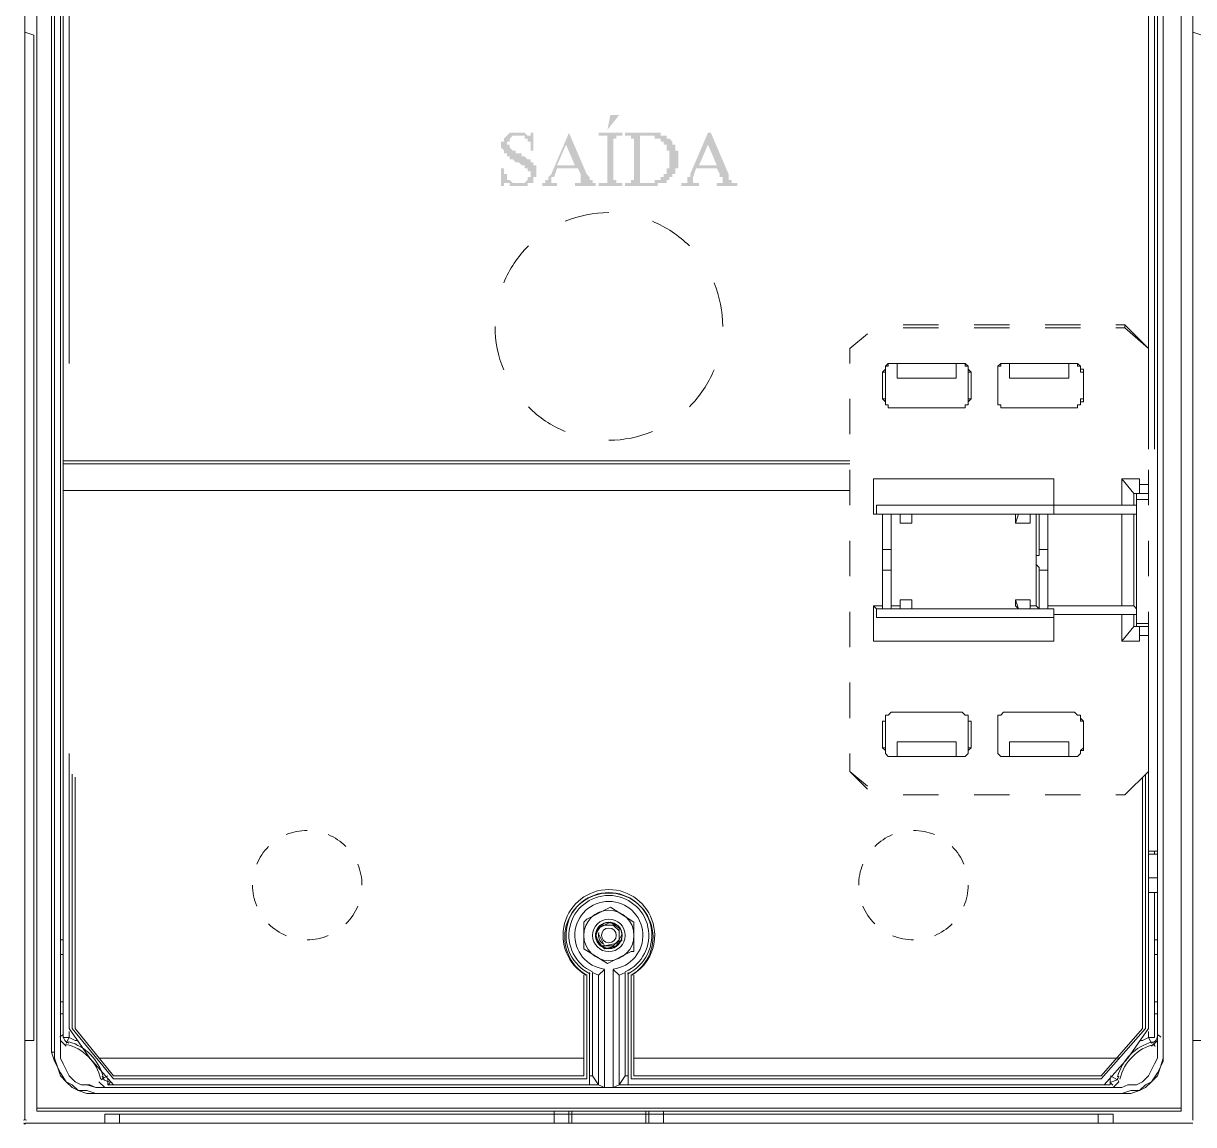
# Model space of a CAD drawing. Header units: millimetres. Extents: x -305 to 1353, y -289 to 1176.
# Drawn here: x 105.68 to 131.67, y 236.56 to 261.02 of the extents above; entities that cross this region are included whole.
import ezdxf

# ---------------------------------------------------------------- set-up
doc = ezdxf.new("R2010")
doc.units = ezdxf.units.MM
doc.header["$MEASUREMENT"] = 0
doc.layers.add('PDF3_0', color=7, linetype='Continuous')

msp = doc.modelspace()

# ---------------------------------------------------------------- hatches: boundary and pattern name
at = {"layer": 'PDF3_0', "transparency": 33554559}
h = msp.add_hatch(color=256, dxfattribs=at)
h.paths.add_polyline_path([(118.979, 257.477), (118.979, 257.411), (118.453, 257.411), (118.453, 257.477), (118.519, 257.477), (118.519, 257.477), (118.585, 257.477), (118.585, 257.477), (118.585, 257.477), (118.585, 257.477), (118.585, 257.477), (118.65, 257.477), (118.65, 257.477), (118.65, 257.543), (118.65, 257.543), (118.65, 257.543), (118.65, 257.543), (118.65, 257.608), (118.65, 257.608), (118.65, 257.608), (118.65, 258.396), (118.65, 258.396), (118.65, 258.396), (118.65, 258.462), (118.65, 258.462), (118.65, 258.462), (118.65, 258.462), (118.65, 258.527), (118.65, 258.527), (118.585, 258.527), (118.585, 258.527), (118.585, 258.527), (118.585, 258.527), (118.519, 258.527), (118.519, 258.527), (118.519, 258.527), (118.453, 258.527), (118.453, 258.593), (118.979, 258.593), (118.979, 258.527), (118.913, 258.527), (118.913, 258.527), (118.913, 258.527), (118.913, 258.527), (118.847, 258.527), (118.847, 258.527), (118.847, 258.527), (118.847, 258.527), (118.847, 258.527), (118.847, 258.462), (118.847, 258.462), (118.847, 258.462), (118.782, 258.462), (118.782, 258.396), (118.782, 258.396), (118.782, 258.396), (118.782, 257.608), (118.782, 257.608), (118.782, 257.608), (118.782, 257.543), (118.847, 257.543), (118.847, 257.543), (118.847, 257.543), (118.847, 257.543), (118.847, 257.477), (118.847, 257.477), (118.847, 257.477), (118.847, 257.477), (118.847, 257.477), (118.913, 257.477), (118.913, 257.477), (118.913, 257.477), (118.913, 257.477)], flags=0)
h.paths.add_polyline_path([(118.913, 258.987), (118.65, 258.659), (118.65, 258.659), (118.716, 258.987)], flags=0)
msp.add_hatch(color=256, dxfattribs=at).paths.add_polyline_path([(117.009, 258.593), (117.009, 258.199), (116.943, 258.199), (116.943, 258.265), (116.943, 258.265), (116.943, 258.265), (116.943, 258.265), (116.943, 258.33), (116.943, 258.33), (116.943, 258.33), (116.943, 258.33), (116.943, 258.396), (116.943, 258.396), (116.943, 258.396), (116.943, 258.396), (116.877, 258.396), (116.877, 258.396), (116.877, 258.462), (116.877, 258.462), (116.877, 258.462), (116.877, 258.462), (116.812, 258.462), (116.812, 258.462), (116.812, 258.527), (116.812, 258.527), (116.812, 258.527), (116.746, 258.527), (116.746, 258.527), (116.746, 258.527), (116.746, 258.527), (116.68, 258.527), (116.68, 258.527), (116.68, 258.527), (116.68, 258.527), (116.68, 258.527), (116.615, 258.527), (116.615, 258.527), (116.615, 258.527), (116.549, 258.527), (116.549, 258.527), (116.549, 258.527), (116.549, 258.527), (116.549, 258.527), (116.483, 258.462), (116.483, 258.462), (116.483, 258.462), (116.483, 258.462), (116.483, 258.462), (116.483, 258.462), (116.483, 258.396), (116.418, 258.396), (116.418, 258.396), (116.418, 258.396), (116.418, 258.396), (116.418, 258.33), (116.418, 258.33), (116.483, 258.33), (116.483, 258.33), (116.483, 258.265), (116.483, 258.265), (116.483, 258.265), (116.483, 258.265), (116.483, 258.265), (116.483, 258.265), (116.483, 258.265), (116.549, 258.199), (116.549, 258.199), (116.549, 258.199), (116.549, 258.199), (116.549, 258.199), (116.615, 258.199), (116.615, 258.199), (116.615, 258.134), (116.615, 258.134), (116.68, 258.134), (116.68, 258.134), (116.68, 258.134), (116.746, 258.134), (116.746, 258.068), (116.746, 258.068), (116.746, 258.068), (116.812, 258.068), (116.812, 258.068), (116.812, 258.068), (116.877, 258.002), (116.877, 258.002), (116.877, 258.002), (116.877, 258.002), (116.877, 258.002), (116.943, 258.002), (116.943, 258.002), (116.943, 258.002), (116.943, 258.002), (116.943, 257.937), (116.943, 257.937), (117.009, 257.937), (117.009, 257.937), (117.009, 257.937), (117.009, 257.871), (117.009, 257.871), (117.009, 257.871), (117.074, 257.871), (117.074, 257.871), (117.074, 257.871), (117.074, 257.805), (117.074, 257.805), (117.074, 257.805), (117.074, 257.74), (117.074, 257.74), (117.074, 257.74), (117.074, 257.74), (117.074, 257.674), (117.074, 257.674), (117.074, 257.674), (117.074, 257.674), (117.074, 257.608), (117.074, 257.608), (117.074, 257.608), (117.074, 257.608), (117.009, 257.608), (117.009, 257.543), (117.009, 257.543), (117.009, 257.543), (117.009, 257.543), (117.009, 257.477), (117.009, 257.477), (116.943, 257.477), (116.943, 257.477), (116.943, 257.477), (116.943, 257.477), (116.877, 257.477), (116.877, 257.411), (116.877, 257.411), (116.877, 257.411), (116.877, 257.411), (116.812, 257.411), (116.812, 257.411), (116.812, 257.411), (116.812, 257.411), (116.746, 257.411), (116.746, 257.411), (116.746, 257.411), (116.68, 257.411), (116.68, 257.411), (116.68, 257.411), (116.68, 257.411), (116.615, 257.411), (116.615, 257.411), (116.615, 257.411), (116.615, 257.411), (116.615, 257.411), (116.549, 257.411), (116.549, 257.411), (116.549, 257.411), (116.549, 257.411), (116.483, 257.411), (116.483, 257.477), (116.483, 257.477), (116.418, 257.477), (116.418, 257.477), (116.418, 257.477), (116.418, 257.477), (116.418, 257.477), (116.352, 257.477), (116.352, 257.477), (116.352, 257.477), (116.352, 257.411), (116.352, 257.411), (116.352, 257.411), (116.352, 257.411), (116.286, 257.411), (116.286, 257.805), (116.352, 257.805), (116.352, 257.805), (116.352, 257.74), (116.352, 257.74), (116.352, 257.74), (116.352, 257.674), (116.352, 257.674), (116.352, 257.674), (116.418, 257.674), (116.418, 257.608), (116.418, 257.608), (116.418, 257.608), (116.418, 257.608), (116.418, 257.608), (116.418, 257.608), (116.418, 257.543), (116.483, 257.543), (116.483, 257.543), (116.483, 257.543), (116.483, 257.543), (116.483, 257.543), (116.549, 257.477), (116.549, 257.477), (116.549, 257.477), (116.549, 257.477), (116.549, 257.477), (116.615, 257.477), (116.615, 257.477), (116.615, 257.477), (116.615, 257.477), (116.68, 257.477), (116.68, 257.477), (116.68, 257.477), (116.68, 257.477), (116.746, 257.477), (116.746, 257.477), (116.746, 257.477), (116.746, 257.477), (116.812, 257.477), (116.812, 257.477), (116.812, 257.477), (116.812, 257.477), (116.812, 257.477), (116.877, 257.543), (116.877, 257.543), (116.877, 257.543), (116.877, 257.543), (116.877, 257.543), (116.877, 257.608), (116.943, 257.608), (116.943, 257.608), (116.943, 257.608), (116.943, 257.674), (116.943, 257.674), (116.943, 257.674), (116.943, 257.674), (116.943, 257.674), (116.943, 257.74), (116.877, 257.74), (116.877, 257.74), (116.877, 257.74), (116.877, 257.74), (116.877, 257.805), (116.877, 257.805), (116.877, 257.805), (116.812, 257.805), (116.812, 257.805), (116.812, 257.805), (116.812, 257.805), (116.812, 257.871), (116.812, 257.871), (116.812, 257.871), (116.746, 257.871), (116.746, 257.871), (116.746, 257.871), (116.746, 257.871), (116.68, 257.937), (116.68, 257.937), (116.68, 257.937), (116.615, 257.937), (116.615, 257.937), (116.615, 257.937), (116.615, 257.937), (116.549, 258.002), (116.549, 258.002), (116.549, 258.002), (116.549, 258.002), (116.483, 258.002), (116.483, 258.002), (116.483, 258.002), (116.483, 258.068), (116.483, 258.068), (116.418, 258.068), (116.418, 258.068), (116.418, 258.068), (116.418, 258.068), (116.418, 258.068), (116.418, 258.134), (116.352, 258.134), (116.352, 258.134), (116.352, 258.134), (116.352, 258.134), (116.352, 258.199), (116.352, 258.199), (116.352, 258.199), (116.352, 258.199), (116.352, 258.199), (116.286, 258.265), (116.286, 258.265), (116.286, 258.265), (116.286, 258.265), (116.286, 258.33), (116.286, 258.33), (116.286, 258.33), (116.286, 258.33), (116.286, 258.396), (116.352, 258.396), (116.352, 258.396), (116.352, 258.396), (116.352, 258.462), (116.352, 258.462), (116.352, 258.462), (116.352, 258.462), (116.352, 258.462), (116.418, 258.527), (116.418, 258.527), (116.418, 258.527), (116.418, 258.527), (116.418, 258.527), (116.418, 258.527), (116.483, 258.593), (116.483, 258.593), (116.483, 258.593), (116.483, 258.593), (116.483, 258.593), (116.549, 258.593), (116.549, 258.593), (116.549, 258.593), (116.615, 258.593), (116.615, 258.593), (116.615, 258.593), (116.615, 258.593), (116.615, 258.593), (116.68, 258.593), (116.68, 258.593), (116.68, 258.593), (116.68, 258.593), (116.746, 258.593), (116.746, 258.593), (116.746, 258.593), (116.812, 258.593), (116.812, 258.593), (116.812, 258.593), (116.812, 258.593), (116.812, 258.593), (116.877, 258.527), (116.877, 258.527), (116.877, 258.527), (116.877, 258.527), (116.943, 258.527), (116.943, 258.527), (116.943, 258.527), (116.943, 258.527), (116.943, 258.593), (116.943, 258.593), (116.943, 258.593), (116.943, 258.593)])
h = msp.add_hatch(color=256, dxfattribs=at)
h.paths.add_polyline_path([(117.994, 257.805), (117.534, 257.805), (117.468, 257.608), (117.468, 257.608), (117.403, 257.608), (117.403, 257.543), (117.403, 257.543), (117.403, 257.543), (117.403, 257.543), (117.403, 257.543), (117.403, 257.543), (117.403, 257.477), (117.468, 257.477), (117.468, 257.477), (117.468, 257.477), (117.468, 257.477), (117.468, 257.477), (117.468, 257.477), (117.534, 257.477), (117.534, 257.477), (117.534, 257.477), (117.534, 257.411), (117.206, 257.411), (117.206, 257.477), (117.206, 257.477), (117.206, 257.477), (117.271, 257.477), (117.271, 257.477), (117.271, 257.477), (117.271, 257.477), (117.271, 257.477), (117.271, 257.477), (117.271, 257.543), (117.337, 257.543), (117.337, 257.543), (117.337, 257.543), (117.337, 257.608), (117.337, 257.608), (117.337, 257.608), (117.337, 257.608), (117.403, 257.674), (117.403, 257.674), (117.797, 258.593), (117.797, 258.593), (118.191, 257.674), (118.256, 257.608), (118.256, 257.608), (118.256, 257.608), (118.256, 257.543), (118.256, 257.543), (118.256, 257.543), (118.256, 257.543), (118.322, 257.543), (118.322, 257.477), (118.322, 257.477), (118.322, 257.477), (118.322, 257.477), (118.322, 257.477), (118.322, 257.477), (118.388, 257.477), (118.388, 257.477), (118.388, 257.477), (118.388, 257.477), (118.388, 257.411), (117.928, 257.411), (117.928, 257.477), (117.994, 257.477), (117.994, 257.477), (117.994, 257.477), (118.059, 257.477), (118.059, 257.477), (118.059, 257.477), (118.059, 257.477), (118.059, 257.477), (118.059, 257.543), (118.059, 257.543), (118.059, 257.543), (118.059, 257.543), (118.059, 257.543), (118.059, 257.608), (118.059, 257.608), (118.059, 257.608), (118.059, 257.674), (118.059, 257.674)], flags=0)
h.paths.add_polyline_path([(117.928, 257.871), (117.731, 258.33), (117.534, 257.871)], flags=0)
h = msp.add_hatch(color=256, dxfattribs=at)
h.paths.add_polyline_path([(119.044, 257.411), (119.044, 257.477), (119.11, 257.477), (119.11, 257.477), (119.11, 257.477), (119.176, 257.477), (119.176, 257.477), (119.176, 257.477), (119.176, 257.477), (119.176, 257.477), (119.176, 257.477), (119.176, 257.543), (119.176, 257.543), (119.241, 257.543), (119.241, 257.543), (119.241, 257.543), (119.241, 257.608), (119.241, 257.608), (119.241, 257.608), (119.241, 258.396), (119.241, 258.396), (119.241, 258.462), (119.241, 258.462), (119.241, 258.462), (119.176, 258.462), (119.176, 258.527), (119.176, 258.527), (119.176, 258.527), (119.176, 258.527), (119.176, 258.527), (119.176, 258.527), (119.176, 258.527), (119.11, 258.527), (119.11, 258.527), (119.11, 258.527), (119.11, 258.527), (119.044, 258.527), (119.044, 258.593), (119.504, 258.593), (119.57, 258.593), (119.57, 258.593), (119.57, 258.593), (119.635, 258.593), (119.635, 258.593), (119.635, 258.593), (119.701, 258.593), (119.701, 258.593), (119.701, 258.593), (119.701, 258.593), (119.767, 258.593), (119.767, 258.593), (119.767, 258.593), (119.767, 258.593), (119.832, 258.593), (119.832, 258.527), (119.832, 258.527), (119.832, 258.527), (119.898, 258.527), (119.898, 258.527), (119.898, 258.527), (119.898, 258.527), (119.898, 258.527), (119.898, 258.527), (119.964, 258.527), (119.964, 258.527), (119.964, 258.527), (119.964, 258.527), (119.964, 258.462), (120.029, 258.462), (120.029, 258.462), (120.029, 258.462), (120.029, 258.462), (120.029, 258.462), (120.095, 258.396), (120.095, 258.396), (120.095, 258.396), (120.095, 258.396), (120.095, 258.396), (120.095, 258.33), (120.161, 258.33), (120.161, 258.33), (120.161, 258.33), (120.161, 258.33), (120.161, 258.265), (120.161, 258.265), (120.161, 258.265), (120.161, 258.265), (120.161, 258.199), (120.161, 258.199), (120.226, 258.199), (120.226, 258.199), (120.226, 258.134), (120.226, 258.134), (120.226, 258.134), (120.226, 258.134), (120.226, 258.068), (120.226, 258.068), (120.226, 258.068), (120.226, 258.002), (120.226, 258.002), (120.226, 258.002), (120.226, 258.002), (120.226, 258.002), (120.226, 257.937), (120.226, 257.937), (120.226, 257.937), (120.226, 257.871), (120.226, 257.871), (120.226, 257.871), (120.226, 257.871), (120.226, 257.805), (120.161, 257.805), (120.161, 257.805), (120.161, 257.805), (120.161, 257.74), (120.161, 257.74), (120.161, 257.74), (120.161, 257.74), (120.161, 257.74), (120.161, 257.674), (120.161, 257.674), (120.095, 257.674), (120.095, 257.674), (120.095, 257.674), (120.095, 257.608), (120.095, 257.608), (120.095, 257.608), (120.029, 257.608), (120.029, 257.608), (120.029, 257.608), (120.029, 257.543), (120.029, 257.543), (120.029, 257.543), (119.964, 257.543), (119.964, 257.543), (119.964, 257.543), (119.964, 257.543), (119.964, 257.477), (119.898, 257.477), (119.898, 257.477), (119.898, 257.477), (119.898, 257.477), (119.832, 257.477), (119.832, 257.477), (119.832, 257.477), (119.832, 257.477), (119.767, 257.477), (119.767, 257.477), (119.767, 257.477), (119.767, 257.411), (119.701, 257.411), (119.701, 257.411), (119.701, 257.411), (119.701, 257.411), (119.635, 257.411), (119.635, 257.411), (119.635, 257.411), (119.57, 257.411), (119.57, 257.411), (119.57, 257.411)], flags=0)
h.paths.add_polyline_path([(119.373, 257.543), (119.373, 257.477), (119.438, 257.477), (119.438, 257.477), (119.438, 257.477), (119.504, 257.477), (119.504, 257.477), (119.504, 257.477), (119.504, 257.477), (119.57, 257.477), (119.57, 257.477), (119.57, 257.477), (119.57, 257.477), (119.57, 257.477), (119.635, 257.477), (119.635, 257.477), (119.635, 257.477), (119.701, 257.477), (119.701, 257.477), (119.701, 257.477), (119.701, 257.543), (119.701, 257.543), (119.767, 257.543), (119.767, 257.543), (119.767, 257.543), (119.767, 257.543), (119.832, 257.543), (119.832, 257.543), (119.832, 257.543), (119.832, 257.608), (119.832, 257.608), (119.898, 257.608), (119.898, 257.608), (119.898, 257.608), (119.898, 257.608), (119.898, 257.674), (119.898, 257.674), (119.964, 257.674), (119.964, 257.674), (119.964, 257.674), (119.964, 257.74), (119.964, 257.74), (119.964, 257.74), (119.964, 257.74), (119.964, 257.805), (119.964, 257.805), (119.964, 257.805), (120.029, 257.805), (120.029, 257.871), (120.029, 257.871), (120.029, 257.871), (120.029, 257.871), (120.029, 257.937), (120.029, 257.937), (120.029, 257.937), (120.029, 257.937), (120.029, 258.002), (120.029, 258.002), (120.029, 258.002), (120.029, 258.068), (120.029, 258.068), (120.029, 258.068), (120.029, 258.068), (120.029, 258.134), (120.029, 258.134), (120.029, 258.134), (120.029, 258.199), (120.029, 258.199), (119.964, 258.199), (119.964, 258.199), (119.964, 258.265), (119.964, 258.265), (119.964, 258.265), (119.964, 258.265), (119.964, 258.265), (119.964, 258.33), (119.964, 258.33), (119.964, 258.33), (119.898, 258.33), (119.898, 258.33), (119.898, 258.396), (119.898, 258.396), (119.898, 258.396), (119.898, 258.396), (119.832, 258.396), (119.832, 258.396), (119.832, 258.462), (119.832, 258.462), (119.832, 258.462), (119.767, 258.462), (119.767, 258.462), (119.767, 258.462), (119.767, 258.462), (119.701, 258.462), (119.701, 258.527), (119.701, 258.527), (119.701, 258.527), (119.635, 258.527), (119.635, 258.527), (119.635, 258.527), (119.635, 258.527), (119.57, 258.527), (119.57, 258.527), (119.57, 258.527), (119.57, 258.527), (119.504, 258.527), (119.504, 258.527), (119.504, 258.527), (119.504, 258.527), (119.438, 258.527), (119.438, 258.527), (119.438, 258.527), (119.373, 258.527), (119.373, 258.527), (119.373, 258.527)], flags=0)
h = msp.add_hatch(color=256, dxfattribs=at)
h.paths.add_polyline_path([(121.08, 257.805), (120.62, 257.805), (120.555, 257.608), (120.555, 257.608), (120.555, 257.608), (120.555, 257.543), (120.555, 257.543), (120.555, 257.543), (120.555, 257.543), (120.555, 257.543), (120.555, 257.543), (120.555, 257.477), (120.555, 257.477), (120.555, 257.477), (120.555, 257.477), (120.555, 257.477), (120.62, 257.477), (120.62, 257.477), (120.62, 257.477), (120.62, 257.477), (120.686, 257.477), (120.686, 257.411), (120.292, 257.411), (120.292, 257.477), (120.292, 257.477), (120.358, 257.477), (120.358, 257.477), (120.358, 257.477), (120.358, 257.477), (120.423, 257.477), (120.423, 257.477), (120.423, 257.477), (120.423, 257.543), (120.423, 257.543), (120.423, 257.543), (120.423, 257.543), (120.423, 257.608), (120.489, 257.608), (120.489, 257.608), (120.489, 257.608), (120.489, 257.674), (120.489, 257.674), (120.883, 258.593), (120.949, 258.593), (121.342, 257.674), (121.342, 257.608), (121.342, 257.608), (121.342, 257.608), (121.342, 257.543), (121.408, 257.543), (121.408, 257.543), (121.408, 257.543), (121.408, 257.543), (121.408, 257.477), (121.408, 257.477), (121.408, 257.477), (121.408, 257.477), (121.474, 257.477), (121.474, 257.477), (121.474, 257.477), (121.474, 257.477), (121.539, 257.477), (121.539, 257.477), (121.539, 257.411), (121.08, 257.411), (121.08, 257.477), (121.08, 257.477), (121.146, 257.477), (121.146, 257.477), (121.146, 257.477), (121.146, 257.477), (121.146, 257.477), (121.211, 257.477), (121.211, 257.477), (121.211, 257.543), (121.211, 257.543), (121.211, 257.543), (121.211, 257.543), (121.211, 257.543), (121.211, 257.608), (121.146, 257.608), (121.146, 257.608), (121.146, 257.674), (121.146, 257.674)], flags=0)
h.paths.add_polyline_path([(121.08, 257.871), (120.883, 258.33), (120.686, 257.871)], flags=0)

# ---------------------------------------------------------------- linework, layer by layer
at = {"layer": 'PDF3_0', "lineweight": 5}
for points in [[(105.714, 236.661), (105.714, 288.537)], [(131.652, 236.661), (131.652, 288.537)], [(124.035, 253.8), (124.035, 253.471)], [(130.667, 253.471), (130.667, 253.8)], [(127.318, 253.274), (127.318, 253.34), (127.318, 253.406), (127.384, 253.406), (127.384, 253.471), (127.449, 253.471), (127.515, 253.471), (127.449, 253.471), (127.384, 253.471), (127.318, 253.406), (127.318, 253.34)], [(129.025, 253.471), (129.091, 253.471), (129.157, 253.406), (129.157, 253.34), (129.222, 253.34), (129.222, 253.274), (129.157, 253.274), (129.157, 253.34), (129.157, 253.406), (129.091, 253.406), (129.091, 253.471), (129.025, 253.471), (128.96, 253.471)], [(124.035, 252.683), (124.035, 251.895)], [(125.02, 252.486), (124.954, 252.486), (124.888, 252.486), (124.888, 252.552), (124.823, 252.552), (124.823, 252.618), (124.823, 252.683), (124.757, 252.683), (124.823, 252.618), (124.823, 252.552), (124.888, 252.552), (124.888, 252.486), (124.954, 252.486)], [(127.515, 252.486), (127.449, 252.486), (127.384, 252.486), (127.384, 252.552), (127.318, 252.552), (127.318, 252.618), (127.318, 252.683), (127.318, 252.618), (127.318, 252.552), (127.384, 252.552), (127.384, 252.486), (127.449, 252.486)], [(130.667, 251.895), (130.667, 252.683)], [(129.025, 252.486), (127.515, 252.486), (128.96, 252.486)], [(106.568, 251.304), (124.035, 251.304)], [(124.035, 251.107), (124.035, 250.319)], [(130.667, 250.582), (130.667, 250.648), (130.667, 250.713), (130.667, 250.779), (130.47, 250.779), (130.47, 250.713), (130.47, 250.648), (130.47, 250.582), (130.47, 250.648), (130.47, 250.713), (130.47, 250.779), (130.47, 250.845), (130.47, 250.91), (130.076, 250.91), (130.339, 250.582), (130.47, 250.582)], [(125.414, 250.122), (125.151, 250.122), (124.954, 250.122), (124.757, 250.122), (124.626, 250.122), (124.626, 250.188), (124.626, 250.254), (124.626, 250.319), (128.566, 250.319), (128.566, 250.254), (128.566, 250.188), (128.566, 250.122), (128.434, 250.122), (128.237, 250.122), (128.04, 250.122), (127.778, 250.122)], [(124.035, 249.531), (124.035, 248.743)], [(130.667, 248.743), (130.667, 249.531)], [(128.04, 248.218), (128.04, 248.021), (128.04, 248.087)], [(124.035, 247.955), (124.035, 247.167)], [(124.626, 247.824), (124.626, 247.89), (124.626, 247.955), (124.626, 248.021), (124.757, 248.021), (124.954, 248.021), (125.151, 248.021), (125.414, 248.021), (127.778, 248.021), (128.04, 248.021), (128.237, 248.021), (128.434, 248.021), (128.566, 248.021), (128.566, 247.955), (128.566, 247.89), (128.566, 247.824)], [(124.035, 246.379), (124.035, 245.591)], [(127.318, 245.526), (127.318, 245.591), (127.318, 245.657), (127.384, 245.657), (127.449, 245.723), (127.515, 245.723), (127.449, 245.723), (127.384, 245.657), (127.318, 245.657), (127.318, 245.591)], [(124.823, 245.526), (124.823, 244.935), (124.757, 244.935), (124.757, 245.526)], [(126.727, 245.526), (126.727, 244.935), (126.661, 244.935), (126.661, 245.526)], [(127.515, 244.738), (127.449, 244.738), (127.384, 244.738), (127.318, 244.803), (127.318, 244.869), (127.318, 244.935), (127.318, 245.526), (127.318, 244.935), (127.318, 244.869), (127.318, 244.803), (127.384, 244.738), (127.449, 244.738)], [(125.085, 244.738), (125.085, 245.066), (126.399, 245.066), (126.399, 244.738), (126.464, 244.738), (125.02, 244.738)], [(128.894, 244.738), (128.96, 244.738), (129.025, 244.738), (129.091, 244.738), (129.157, 244.803), (129.157, 244.869), (129.222, 244.935), (129.222, 244.869), (129.157, 244.869), (129.157, 244.803), (129.091, 244.738), (129.025, 244.738), (127.515, 244.738), (127.581, 244.738), (127.581, 245.066), (128.894, 245.066)], [(130.667, 244.409), (130.667, 244.803)], [(125.217, 243.884), (126.005, 243.884)], [(126.793, 243.884), (127.581, 243.884)], [(128.369, 243.884), (129.157, 243.884)], [(130.798, 242.571), (130.798, 242.636)], [(118.716, 241.389), (118.191, 241.126), (118.125, 241.061), (118.125, 240.47), (118.65, 240.141), (119.176, 240.404), (119.241, 240.404), (119.241, 240.995), (119.241, 241.061)], [(105.977, 236.924), (105.977, 236.858), (117.468, 236.858), (117.534, 236.858), (117.6, 236.858), (117.665, 236.858), (117.731, 236.858), (117.797, 236.858), (117.862, 236.858), (117.928, 236.858), (117.994, 236.858), (118.059, 236.858), (118.125, 236.858), (118.256, 236.858), (118.388, 236.858), (118.519, 236.858), (118.65, 236.858), (118.847, 236.858), (118.979, 236.858), (119.11, 236.858), (119.241, 236.858), (119.307, 236.858), (119.373, 236.858), (119.438, 236.858), (119.504, 236.858), (119.57, 236.858), (119.635, 236.858), (119.701, 236.858), (119.767, 236.858), (119.832, 236.858), (119.898, 236.858), (131.389, 236.858), (131.389, 236.924)], [(118.847, 236.858), (118.782, 236.858), (118.716, 236.858), (118.65, 236.858), (118.585, 236.858), (118.519, 236.858), (118.585, 236.858), (118.65, 236.858), (118.716, 236.858), (118.782, 236.858)]]:
    msp.add_lwpolyline(points, close=True, dxfattribs=at)
for points in [[(107.451, 237.626, 0.270227), (106.691, 238.4, 0.005939), (106.633, 238.368), (106.699, 238.5), (106.568, 238.5), (106.568, 247.561), (106.568, 286.895), (106.502, 286.961), (106.502, 284.137)], [(130.864, 246.708), (130.864, 239.025), (130.798, 239.025), (130.798, 239.091), (130.798, 239.156), (130.798, 239.222), (130.798, 239.288), (130.798, 239.55), (130.798, 239.747), (130.798, 239.944), (130.798, 240.141), (130.798, 240.273), (130.798, 240.338), (130.798, 240.404), (130.798, 240.47), (130.798, 240.535), (130.798, 240.601), (130.798, 240.667), (130.798, 241.717), (130.798, 238.5), (130.667, 238.5), (130.733, 238.368, 0.340724), (130.864, 238.532)], [(106.765, 244.344), (106.765, 238.697), (107.684, 237.58), (118.191, 237.58), (118.191, 239.879, -3.710366), (119.176, 239.879), (119.176, 237.58), (129.616, 237.58), (130.601, 238.697), (130.601, 244.344)], [(118.782, 240.995), (118.847, 240.995, 1.015353), (118.518, 240.52)], [(118.979, 240.798), (118.847, 240.535), (118.585, 240.47), (118.519, 240.535, 0.933831), (118.88, 240.985)], [(118.979, 240.667), (118.913, 240.601, -0.313184), (118.608, 240.479)], [(129.978, 237.572, 0.005939), (130.01, 237.515), (129.879, 237.383), (130.076, 237.383), (130.207, 237.449), (130.404, 237.449), (130.536, 237.515), (130.667, 237.646), (130.733, 237.777), (130.798, 237.909), (130.864, 238.04), (130.864, 238.237), (130.864, 238.171)], [(105.681, 236.661, 0.414), (105.714, 236.694, 0.414), (105.747, 236.661)], [(105.747, 236.595, 0.414), (105.714, 236.562, 0.414), (105.681, 236.595)]]:
    msp.add_lwpolyline(points, format="xyb", dxfattribs=at)
for points in [[(106.568, 287.092), (130.798, 287.092), (130.93, 287.092), (130.995, 287.026), (131.127, 287.026), (131.192, 286.961), (131.258, 286.895), (131.324, 286.764), (131.389, 286.698), (131.389, 286.567), (131.389, 286.501), (131.389, 236.858)], [(130.667, 251.567), (130.667, 286.895), (106.699, 286.895), (106.699, 287.026)], [(130.864, 284.137), (130.864, 286.961), (130.798, 286.895), (130.798, 251.567)], [(106.568, 286.895), (106.699, 286.895), (106.699, 253.471)], [(105.977, 286.632), (105.977, 236.924)], [(105.977, 286.501), (105.977, 236.858)], [(131.389, 286.632), (131.389, 236.924)], [(130.995, 284.268), (130.995, 238.171), (130.995, 237.974), (130.93, 237.843), (130.864, 237.646), (130.733, 237.515), (130.601, 237.383), (130.47, 237.318), (130.273, 237.252), (130.076, 237.252), (107.29, 237.252), (107.093, 237.252), (106.896, 237.318), (106.765, 237.383), (106.633, 237.515), (106.502, 237.646), (106.436, 237.843), (106.371, 237.974), (106.305, 238.171), (106.371, 238.171)], [(106.371, 284.268), (106.305, 284.268), (106.305, 238.171)], [(106.371, 284.268), (106.371, 238.171), (106.371, 238.04), (106.436, 237.843), (106.502, 237.712), (106.633, 237.515), (106.765, 237.449), (106.896, 237.318), (107.093, 237.318), (107.29, 237.252), (130.076, 237.252), (130.273, 237.318), (130.47, 237.318), (130.601, 237.449), (130.733, 237.515), (130.864, 237.712), (130.93, 237.843), (130.995, 238.04), (130.995, 238.171), (130.995, 284.268)], [(130.864, 284.137), (130.864, 238.171), (130.864, 238.04), (130.798, 237.909), (130.733, 237.777), (130.667, 237.646), (130.536, 237.515), (130.404, 237.449), (130.207, 237.449), (130.076, 237.383), (107.29, 237.383), (107.093, 237.449), (106.962, 237.449), (106.83, 237.515), (106.699, 237.646), (106.633, 237.777), (106.568, 237.909), (106.502, 238.04), (106.502, 238.171), (106.502, 284.137)], [(105.714, 260.826), (105.911, 260.76), (105.911, 238.434), (105.714, 238.434)], [(131.652, 260.826), (131.849, 260.76), (131.849, 238.434), (131.652, 238.434)], [(126.005, 254.325), (125.217, 254.325)], [(125.217, 254.259), (126.005, 254.259)], [(127.581, 254.325), (126.793, 254.325)], [(126.793, 254.259), (127.581, 254.259)], [(129.157, 254.325), (128.369, 254.325)], [(128.369, 254.259), (129.157, 254.259)], [(129.945, 254.325), (130.142, 254.325), (130.142, 254.259), (129.945, 254.259)], [(130.142, 254.259), (130.667, 253.8), (130.142, 254.325)], [(124.429, 254.128), (124.035, 253.8), (124.429, 254.128)], [(124.757, 253.274), (124.823, 253.34), (124.823, 253.406), (124.888, 253.471), (124.954, 253.471), (125.02, 253.471), (126.464, 253.471), (126.53, 253.471), (126.596, 253.471), (126.661, 253.406), (126.661, 253.34), (126.727, 253.274), (126.727, 252.683), (126.661, 252.618), (126.661, 252.552), (126.596, 252.552), (126.596, 252.486), (126.53, 252.486), (126.464, 252.486), (125.02, 252.486), (126.464, 252.486), (126.53, 252.486), (126.596, 252.486), (126.596, 252.552), (126.661, 252.552), (126.661, 252.618), (126.661, 252.683), (126.727, 252.683)], [(124.823, 253.274), (124.823, 253.34), (124.823, 253.406), (124.888, 253.406), (124.888, 253.471), (124.954, 253.471), (125.02, 253.471), (125.085, 253.471), (125.085, 253.143), (126.399, 253.143), (126.399, 253.471), (126.464, 253.471), (126.53, 253.471), (126.596, 253.471), (126.596, 253.406), (126.661, 253.406), (126.661, 253.34), (126.661, 253.274), (126.727, 253.274)], [(125.02, 253.471), (125.02, 253.471)], [(126.464, 253.471), (126.464, 253.471)], [(126.464, 253.471), (126.464, 253.471)], [(128.96, 253.471), (128.894, 253.471), (128.894, 253.143), (127.581, 253.143), (127.581, 253.471), (127.515, 253.471), (129.025, 253.471)], [(127.515, 253.471), (127.515, 253.471)], [(128.96, 253.471), (128.96, 253.471)], [(124.757, 252.683), (124.757, 253.274), (124.823, 253.274), (124.823, 252.683)], [(126.661, 252.683), (126.661, 253.274)], [(127.318, 253.274), (127.318, 252.683), (127.318, 253.274)], [(129.222, 253.274), (129.222, 253.274)], [(129.222, 252.683), (129.222, 253.274), (129.222, 252.683)], [(129.025, 252.486), (129.091, 252.486), (129.091, 252.552), (129.157, 252.552), (129.157, 252.618), (129.222, 252.618), (129.222, 252.683), (129.157, 252.683), (129.157, 252.618), (129.157, 252.552), (129.091, 252.552), (129.091, 252.486), (129.025, 252.486), (128.96, 252.486)], [(129.222, 252.683), (129.222, 252.683)], [(130.667, 252.683), (130.667, 251.895)], [(124.035, 251.239), (106.568, 251.239)], [(130.667, 250.779), (130.667, 251.107), (130.667, 250.319), (130.667, 250.451), (130.667, 250.582), (130.404, 250.582)], [(130.404, 250.122), (128.566, 250.122), (128.566, 250.319), (128.566, 250.451), (128.566, 250.91), (124.56, 250.91), (124.56, 250.451), (124.56, 250.122), (124.626, 250.122)], [(130.076, 250.91), (130.076, 250.319)], [(124.035, 250.648), (106.568, 250.648)], [(130.339, 250.319), (130.339, 250.582), (130.404, 250.582), (130.404, 250.451), (130.404, 247.693)], [(130.404, 247.627), (130.667, 247.627), (130.667, 247.693), (130.404, 247.693), (130.404, 247.627), (130.339, 247.627), (130.339, 247.89), (130.404, 247.89), (130.404, 248.021), (130.339, 248.087), (130.339, 250.122), (130.404, 250.122), (130.404, 250.319), (128.566, 250.319)], [(130.404, 250.451), (130.667, 250.451)], [(124.757, 248.087), (124.757, 250.122), (124.757, 249.334), (124.757, 249.269), (124.757, 249.203), (124.757, 249.137), (124.757, 249.072), (124.757, 249.006), (124.757, 248.94), (124.757, 248.875), (124.757, 248.021), (124.757, 248.087), (124.56, 248.087)], [(124.56, 250.122), (124.757, 250.122)], [(124.757, 249.334), (124.954, 249.334), (124.954, 250.122), (125.151, 250.122), (125.151, 249.925), (125.414, 249.925), (125.414, 250.122), (125.414, 249.925)], [(124.954, 250.122), (124.954, 250.122)], [(124.954, 250.122), (124.954, 248.087)], [(125.151, 250.122), (125.151, 250.122)], [(125.151, 250.122), (125.151, 249.925)], [(125.414, 250.122), (125.414, 250.122)], [(127.712, 249.925), (127.712, 250.122), (127.778, 250.122), (127.712, 249.925), (128.04, 249.925), (128.04, 250.122), (128.04, 249.925)], [(128.434, 248.087), (128.434, 250.122), (128.434, 249.334), (128.237, 249.334), (128.237, 250.122), (128.172, 250.122), (128.04, 250.122)], [(128.04, 250.122), (128.04, 250.122)], [(128.172, 250.122), (128.172, 248.087)], [(128.434, 250.122), (128.434, 250.122)], [(130.076, 248.087), (130.076, 250.122), (130.142, 250.122), (130.207, 250.122), (130.273, 250.122), (130.339, 250.122)], [(124.954, 248.875), (124.954, 248.94), (124.954, 249.006), (124.954, 249.072), (124.954, 249.137), (124.954, 249.203), (124.954, 249.269), (124.954, 249.334)], [(128.237, 249.334), (128.237, 249.269), (128.237, 249.203), (128.172, 249.203), (128.172, 249.137), (128.172, 249.072), (128.172, 249.006), (128.237, 248.94), (128.237, 248.875), (128.237, 248.021), (128.172, 248.087), (128.04, 248.087)], [(128.434, 248.875), (128.434, 248.94), (128.434, 249.006), (128.434, 249.072), (128.434, 249.137), (128.434, 249.203), (128.434, 249.269), (128.434, 249.334)], [(124.757, 248.875), (124.954, 248.875), (124.954, 248.021), (124.954, 248.087), (125.151, 248.087), (125.151, 248.021), (125.151, 248.218), (125.414, 248.218), (125.414, 248.021), (125.414, 248.087), (125.414, 248.218)], [(130.339, 248.087), (130.273, 248.087), (130.207, 248.087), (130.142, 248.087), (130.076, 248.087), (128.434, 248.087), (128.434, 248.021), (128.434, 248.875), (128.237, 248.875)], [(125.151, 248.218), (125.151, 248.087)], [(127.712, 248.218), (127.712, 248.087), (127.778, 248.021), (127.712, 248.218), (128.04, 248.218)], [(124.626, 248.021), (124.56, 248.087), (124.56, 247.758), (124.56, 247.299), (128.566, 247.299), (128.566, 247.758), (128.566, 247.89), (128.566, 248.021)], [(130.667, 247.693), (130.667, 247.955), (130.667, 247.167), (130.667, 247.43), (130.667, 245.591), (130.667, 246.379), (130.667, 245.591)], [(128.566, 247.89), (128.566, 247.89)], [(128.566, 247.89), (130.076, 247.89), (130.142, 247.89), (130.207, 247.89), (130.273, 247.89), (130.339, 247.89)], [(130.076, 247.299), (130.47, 247.299), (130.47, 247.364), (130.47, 247.43), (130.47, 247.496), (130.47, 247.561), (130.47, 247.627), (130.47, 247.561), (130.47, 247.496), (130.47, 247.43), (130.667, 247.43), (130.667, 247.496), (130.667, 247.561), (130.667, 247.627), (130.47, 247.627), (130.339, 247.627), (130.076, 247.299), (130.076, 247.89)], [(119.11, 237.449), (129.682, 237.449), (130.207, 238.04), (130.667, 238.697), (130.667, 247.43)], [(124.626, 247.364), (124.626, 247.364)], [(106.568, 246.708), (106.568, 240.667), (106.568, 240.601), (106.568, 240.535), (106.568, 240.47), (106.568, 240.404), (106.568, 240.338), (106.568, 240.273), (106.568, 240.141), (106.568, 239.944), (106.568, 239.747), (106.568, 239.55), (106.568, 239.288), (106.568, 239.222), (106.568, 239.156), (106.568, 239.091), (106.568, 239.025), (106.502, 239.025), (106.502, 246.708)], [(124.757, 245.526), (124.823, 245.526), (124.823, 245.591), (124.823, 245.657), (124.888, 245.657), (124.954, 245.723), (125.02, 245.723), (124.954, 245.723), (124.888, 245.657), (124.823, 245.657), (124.823, 245.591), (124.823, 245.526)], [(125.02, 245.723), (125.02, 245.723)], [(125.02, 245.723), (126.464, 245.723), (125.02, 245.723)], [(126.727, 245.526), (126.661, 245.526), (126.661, 245.591), (126.661, 245.657), (126.596, 245.657), (126.53, 245.723), (126.464, 245.723), (126.53, 245.723), (126.596, 245.657), (126.661, 245.657), (126.661, 245.591), (126.661, 245.526)], [(129.025, 245.723), (128.96, 245.723), (127.515, 245.723), (129.025, 245.723), (129.091, 245.657), (129.157, 245.657), (129.157, 245.591), (129.222, 245.526), (129.222, 244.935), (129.222, 245.526), (129.157, 245.526), (129.157, 245.591), (129.157, 245.657), (129.091, 245.657), (129.025, 245.723), (128.96, 245.723)], [(106.699, 244.803), (106.699, 238.697), (107.159, 238.04), (107.684, 237.449), (118.256, 237.449), (118.256, 238.04), (118.256, 239.944)], [(124.429, 244.081), (124.035, 244.409), (124.035, 244.803), (124.035, 244.409), (124.429, 244.015)], [(124.757, 244.935), (124.823, 244.869), (124.823, 244.803), (124.888, 244.738), (124.954, 244.738), (125.02, 244.738), (124.954, 244.738), (124.888, 244.738), (124.823, 244.803), (124.823, 244.869), (124.823, 244.935)], [(126.661, 244.935), (126.661, 244.869), (126.661, 244.803), (126.596, 244.738), (126.53, 244.738), (126.464, 244.738), (126.53, 244.738), (126.596, 244.738), (126.661, 244.803), (126.661, 244.869), (126.727, 244.935)], [(129.222, 244.935), (129.222, 244.935)], [(126.464, 244.738), (126.464, 244.738)], [(128.96, 244.738), (129.025, 244.738)], [(106.83, 244.278), (106.83, 238.697), (107.684, 237.646), (118.125, 237.646), (118.125, 239.879)], [(119.241, 239.879), (119.241, 237.646), (129.616, 237.646), (130.536, 238.697), (130.536, 244.278)], [(124.035, 244.409), (124.035, 244.409)], [(130.142, 243.884), (130.667, 244.409), (130.142, 243.884)], [(129.945, 243.884), (130.142, 243.884), (129.945, 243.884)], [(130.142, 243.884), (130.142, 243.884)], [(130.667, 242.636), (130.864, 242.636)], [(130.864, 242.571), (130.667, 242.571)], [(130.667, 242.046), (130.864, 242.046)], [(130.667, 241.717), (130.864, 241.717)], [(118.716, 241.389), (118.716, 241.389)], [(118.585, 240.47), (118.453, 240.601), (118.388, 240.798), (118.519, 240.995), (118.782, 240.995), (118.913, 240.864), (118.913, 240.667), (118.782, 240.535), (118.519, 240.535), (118.388, 240.732), (118.453, 240.929), (118.716, 241.061), (118.913, 240.929), (118.913, 240.601), (118.585, 240.535), (118.453, 240.798)], [(118.716, 241.061), (118.716, 241.061)], [(118.716, 241.061), (118.716, 241.061)], [(118.913, 240.929), (118.913, 240.929)], [(106.568, 240.667), (106.502, 240.667)], [(130.798, 240.667), (130.864, 240.667)], [(118.125, 240.47), (118.125, 240.47)], [(118.453, 240.601), (118.453, 240.601)], [(106.568, 240.338), (106.502, 240.338)], [(118.65, 240.141), (118.65, 240.141)], [(130.798, 240.338), (130.864, 240.338)], [(118.585, 237.383), (118.585, 240.01), (118.453, 239.879), (118.322, 239.944), (118.322, 237.646), (118.453, 237.449), (118.256, 237.449)], [(118.913, 239.879), (118.913, 237.449), (118.782, 237.383), (118.585, 237.383), (118.453, 237.449), (118.453, 239.879)], [(118.782, 237.383), (118.782, 240.01), (118.913, 239.879), (119.044, 239.944), (119.044, 237.646), (118.913, 237.449), (119.11, 237.449), (119.11, 238.04), (119.11, 239.944)], [(106.568, 239.288), (106.502, 239.288)], [(130.798, 239.288), (130.864, 239.288)], [(106.568, 239.025), (106.502, 239.025)], [(130.798, 239.025), (130.864, 239.025)], [(106.699, 238.631), (106.699, 238.5), (106.83, 238.434), (106.896, 238.434)], [(130.47, 238.434), (130.536, 238.434), (130.667, 238.5), (130.667, 238.631)], [(106.633, 238.303), (106.502, 238.434), (106.502, 238.237)], [(130.733, 238.303), (130.864, 238.434), (130.864, 238.237)], [(107.356, 237.515), (107.487, 237.383), (107.29, 237.383), (107.159, 237.449), (106.962, 237.449), (106.83, 237.515), (106.699, 237.646), (106.633, 237.777), (106.568, 237.909), (106.502, 238.04), (106.502, 238.237), (106.502, 238.171)], [(107.356, 238.04), (118.125, 238.04)], [(119.241, 238.04), (130.01, 238.04)], [(107.553, 237.646), (107.421, 237.58)], [(107.684, 237.449), (107.553, 237.449), (107.553, 237.58)], [(118.256, 237.646), (118.322, 237.646)], [(119.044, 237.646), (119.11, 237.646)], [(129.813, 237.58), (129.813, 237.449), (129.682, 237.449)], [(129.813, 237.646), (129.945, 237.58)], [(107.29, 237.383), (107.29, 237.383)], [(118.453, 237.449), (118.453, 237.449)], [(118.913, 237.449), (118.913, 237.449)], [(107.29, 237.252), (107.29, 237.252)], [(130.076, 237.252), (130.076, 237.252)], [(107.487, 236.595), (107.487, 236.792), (107.815, 236.792), (107.815, 236.595)], [(129.551, 236.792), (107.815, 236.792)], [(117.468, 236.858), (117.468, 236.595), (117.797, 236.595)], [(117.797, 236.858), (117.797, 236.595), (117.862, 236.595)], [(119.504, 236.858), (119.504, 236.595), (117.862, 236.595), (117.862, 236.858)], [(119.57, 236.858), (119.57, 236.595), (119.504, 236.595)], [(119.898, 236.858), (119.898, 236.595), (119.57, 236.595)], [(129.551, 236.595), (129.551, 236.792), (129.879, 236.792), (129.879, 236.595)], [(117.468, 236.595), (105.714, 236.595), (131.652, 236.595), (119.898, 236.595)]]:
    msp.add_lwpolyline(points, dxfattribs=at)
for radius in [0.558, 0.361, 0.296, 0.164, 0.164]:
    msp.add_circle((118.683, 240.765), radius, dxfattribs=at)
for centre, radius, start, end in [((118.683, 254.292), 2.528, 90.0002, 112.503), ((118.683, 254.292), 2.528, 45.0051, 67.5026), ((118.683, 254.292), 2.528, 134.9996, 157.4975), ((118.683, 254.292), 2.528, 0.0041, 22.5066), ((118.683, 254.292), 2.528, 180.0002, 202.503), ((118.683, 254.292), 2.528, 314.9996, 337.4975), ((118.683, 254.292), 2.528, 224.9996, 247.4975), ((118.683, 254.292), 2.528, 270.0002, 292.503), ((111.985, 241.88), 1.216, 90.0085, 112.4868), ((111.985, 241.881), 1.215, 45.0085, 67.4969), ((125.446, 241.881), 1.215, 112.4966, 134.998), ((125.446, 241.881), 1.215, 67.5047, 89.9937), ((111.984, 241.882), 1.214, 134.9922, 157.5132), ((125.447, 241.881), 1.215, 22.5072, 45.0095), ((111.985, 241.881), 1.215, 0.005, 22.5059), ((125.446, 241.881), 1.215, 157.4993, 180.0053), ((111.986, 241.882), 1.216, 180.0085, 202.4868), ((118.683, 240.765), 1.018, 300.1682, 239.8335), ((118.683, 240.765), 0.952, 295.6188, 244.3812), ((125.447, 241.881), 1.215, 337.4993, 0.0053), ((118.683, 240.765), 0.887, 294.2448, 245.7552), ((118.683, 240.765), 0.755, 277.2529, 262.7495), ((111.986, 241.881), 1.214, 314.9922, 337.5132), ((125.447, 241.881), 1.215, 202.4966, 224.998), ((111.985, 241.88), 1.214, 224.9922, 247.5132), ((118.683, 240.765), 0.296, 1.9255, 37.9247), ((125.447, 241.881), 1.215, 292.4966, 314.998), ((111.985, 241.883), 1.216, 270.0085, 292.4868), ((118.683, 240.765), 0.23, 164.2083, 236.0748), ((125.446, 241.881), 1.215, 247.4993, 270.0053), ((108.834, 235.593), 3.738, 127.5847, 128.8041), ((106.732, 238.532), 0.164, 180.0136, 255.2129), ((106.404, 237.351), 1.018, 12.3947, 77.6199), ((131.028, 237.35), 1.083, 104.7532, 165.2468), ((131.028, 237.351), 1.018, 102.3895, 167.6105), ((128.845, 236.157), 2.914, 47.3688, 48.8498), ((128.597, 235.593), 3.738, 51.1959, 52.4153), ((105.427, 239.397), 2.71, 317.313, 318.9056), ((107.586, 237.679), 0.164, 194.7564, 270.0172), ((129.846, 237.679), 0.164, 270.0136, 345.2129), ((104.646, 239.781), 3.738, 321.1959, 322.4153), ((132.786, 239.781), 3.738, 217.5847, 218.8041)]:
    msp.add_arc(centre, radius, start, end, dxfattribs=at)

doc.saveas('drawing.dxf')
